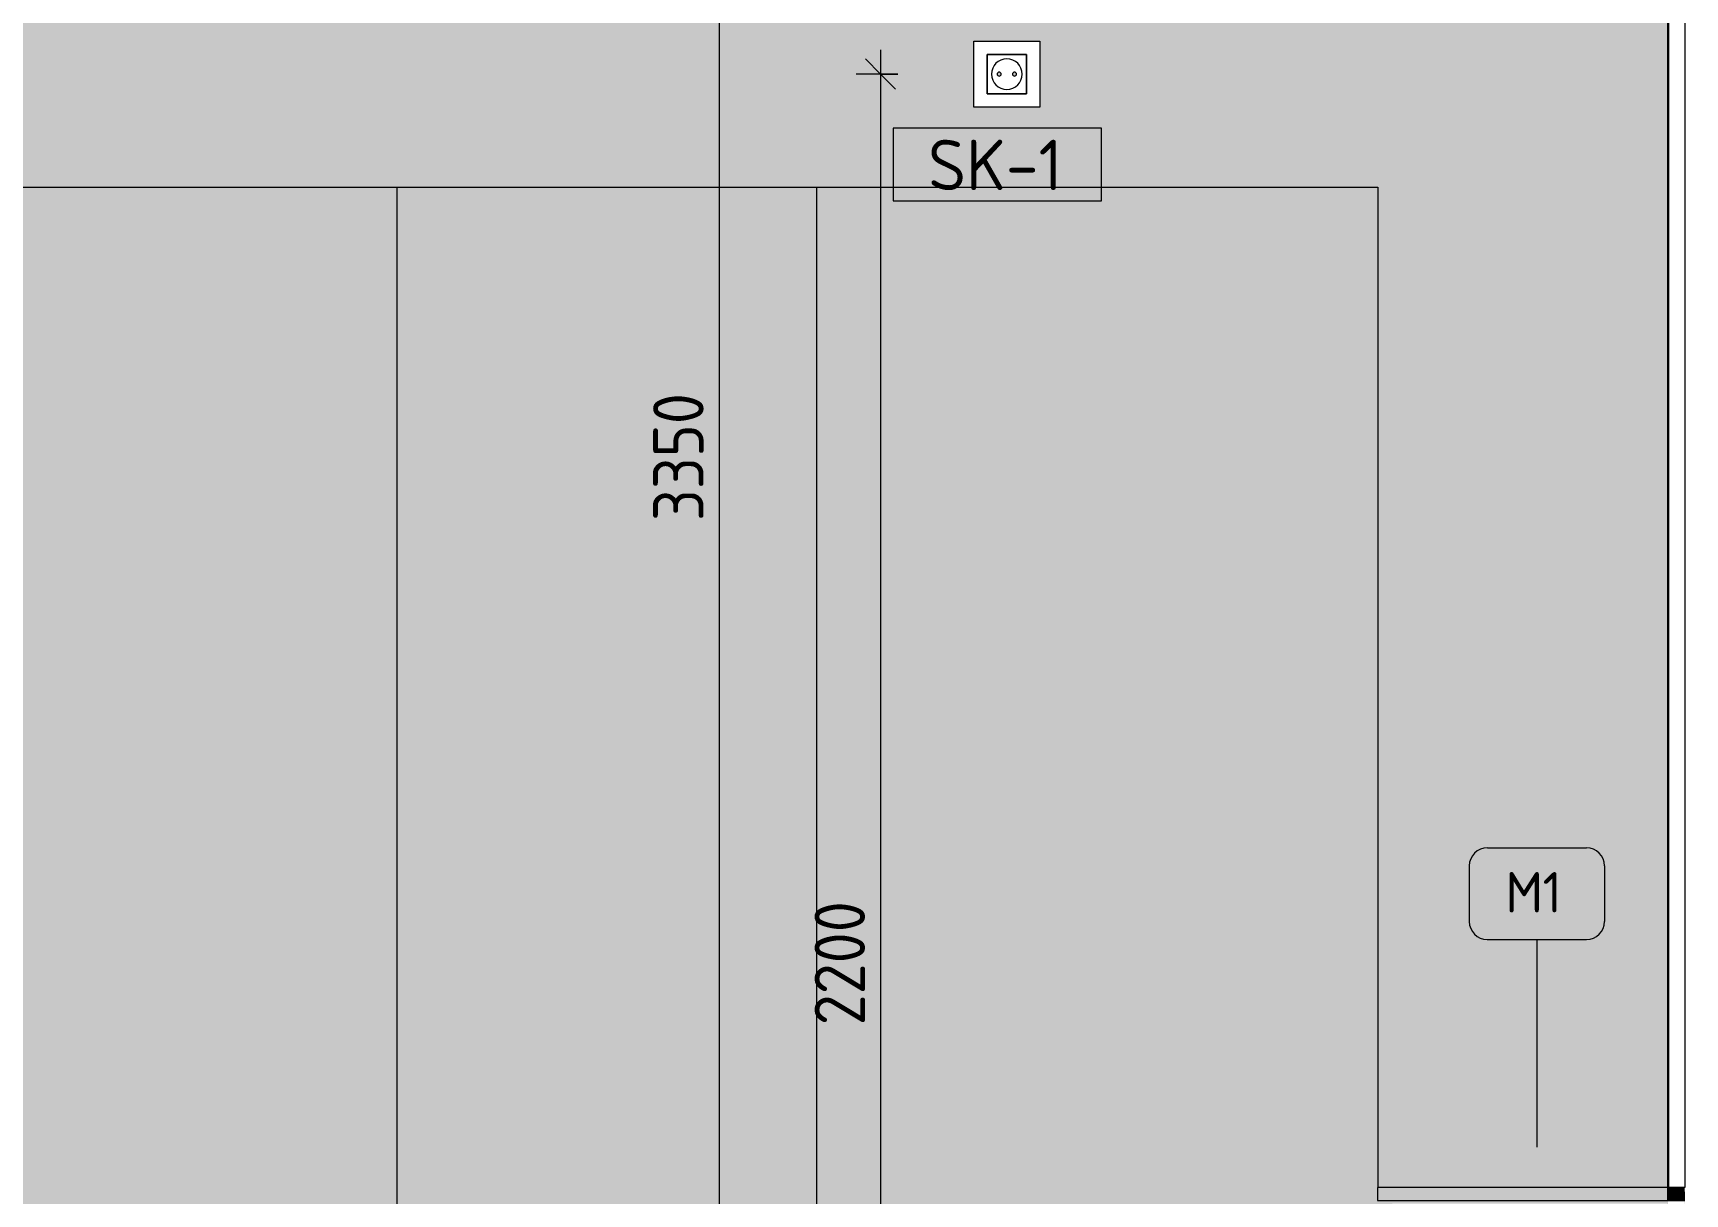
# Model space of a CAD drawing. Header units: millimetres. Extents: x 855 to 94006, y -3304 to 17933.
# Drawn here: x 63251 to 65298, y 812 to 2251 of the extents above; entities that cross this region are included whole.
import ezdxf

# ---------------------------------------------------------------- set-up
doc = ezdxf.new("R2010")
doc.units = ezdxf.units.MM
for name, color, linetype, lineweight in [('A-ANNO-DIMS', 7, 'Continuous', 9), ('A-ANNO-DIMS-25', 7, 'Continuous', 9), ('A-WALL-PATT', 7, 'Continuous', 9), ('E-ELEC-EQPM', 7, 'Continuous', 9), ('E-ELEC-FIXT-IDEN', 7, 'Continuous', 9), ('I-WALL', 7, 'Continuous', 9), ('S-COLS', 7, 'Continuous', 9), ('Знаки', 7, 'Continuous', 9), ('Знаки-1', 7, 'Continuous', 18), ('Марки для знаков', 7, 'Continuous', 9), ('Электрические приборы', 7, 'Continuous', 9)]:
    doc.layers.add(name, color=color, linetype=linetype, lineweight=lineweight)
doc.layers.add('I-FURN-5', color=7, linetype='Continuous', lineweight=9, true_color=0x7f7f7f, transparency=0.7)
doc.layers.add('I-FURN-6', color=7, linetype='Continuous', lineweight=9, true_color=0xc0c0c0)
doc.layers.add('Розетки', color=7, linetype='Continuous', lineweight=9, true_color=0xff1e23)
doc.styles.add('GOST Common_7', font='GOST_Common.ttf', dxfattribs={"height": 50})
doc.styles.add('GOST Common_8', font='GOST_Common.ttf', dxfattribs={"height": 62.5})
doc.styles.add('ISOCPEUR_2', font='isocpeur.ttf', dxfattribs={"width": 0.9, "height": 62.5})
doc.dimstyles.new('ISO-2_5_0_9К_БОЛЬШОЙ_1', dxfattribs={"dimscale": 304.8, "dimtxt": 62.248823, "dimasz": 0.123031, "dimexe": 0.098425, "dimexo": 0.246063, "dimgap": 0, "dimtad": 1, "dimdec": 0, "dimrnd": 10, "dimzin": 0, "dimdsep": 46, "dimtxsty": 'ISOCPEUR_2', "dimblk1": 'OBLIQUE', "dimblk2": 'OBLIQUE', "dimsah": 1, "dimcen": 0.09, "dimdle": 0.098425, "dimazin": 0, "dimtfac": 1, "dimtdec": 4, "dimtix": 1, "dimtmove": 0, "dimatfit": 3, "dimfxl": 1, "dimtvp": 1, "dimtolj": 1, "dimtzin": 0, "dimarcsym": 2})

# ---------------------------------------------------------------- blocks, each defined once
blk = doc.blocks.new('BSC_Колонна _Прямоугольная - 500х500-23286270-Развертка 1_12-2')
at = {"layer": 'S-COLS'}
h = blk.add_hatch(color=256, dxfattribs=at)
h.paths.add_polyline_path([(-120, 800), (-119.8, 800), (-120, 804)])
h.paths.add_polyline_path([(-120, 820), (-119.8, 820), (-120, 848.5)])
h.paths.add_polyline_path([(-400, 3470), (-120, 3470), (-120, 3880), (-140, 3880), (-140, 3870), (-400, 3870)])
blk = doc.blocks.new('Роз - p220-25282436-Развертка 1_12-2')
at = {"layer": 'Розетки'}
for p, q in [((-984.5, 2224.5), (-935.5, 2224.5)), ((-984.5, 2175.5), (-984.5, 2224.5)), ((-935.5, 2224.5), (-935.5, 2175.5)), ((-935.5, 2175.5), (-984.5, 2175.5))]:
    blk.add_line(p, q, dxfattribs=at)
for centre, radius, start, end in [((-960, 2200), 19, 0, 180), ((-960, 2200), 19, 180, 360), ((-969.5, 2200), 2.5, 0, 180), ((-969.5, 2200), 2.5, 180, 0), ((-950.5, 2200), 2.5, 0, 180), ((-950.5, 2200), 2.5, 180, 0)]:
    blk.add_arc(centre, radius, start, end, dxfattribs=at)
blk = doc.blocks.new('Рамки - Рамка х1-25282438-Развертка 1_12-2')
at = {"layer": 'E-ELEC-EQPM'}
for p, q in [((-1001, 2241), (-919, 2241)), ((-1001, 2159), (-1001, 2241)), ((-919, 2241), (-919, 2159)), ((-984.5, 2224.5), (-984.5, 2175.5)), ((-935.5, 2224.5), (-984.5, 2224.5)), ((-935.5, 2175.5), (-935.5, 2224.5)), ((-984.5, 2175.5), (-935.5, 2175.5)), ((-919, 2159), (-1001, 2159))]:
    blk.add_line(p, q, dxfattribs=at)
blk = doc.blocks.new('Зашивка радиатора_ с перфорацией М1 - Зашивка радиатора_ с перфорацией М1-30929141-Развертка 1_12-2')
at = {"layer": 'Знаки'}
for points in [[(-482.2, 804), (-141, 804), (-141, 820), (-500.9, 820), (-500.9, 804), (-500.5, 804)], [(-141, 804), (-119.8, 804), (-120, 820), (-141, 820)], [(-500.9, 100), (-484.9, 100), (-484.9, 770), (-500.9, 770), (-500.9, 120.8)]]:
    blk.add_hatch(color=256, dxfattribs=at).paths.add_polyline_path(points)
at = {"layer": 'Знаки-1'}
for p, q in [((-141, 820), (-500.9, 820)), ((-500.9, 820), (-500.9, 804)), ((-119.8, 820), (-141, 820)), ((-141, 820), (-141, 804)), ((-141, 804), (-141, 820)), ((-500.9, 804), (-141, 804)), ((-141, 804), (-119.8, 804)), ((-500.9, 770), (-500.9, 100)), ((-484.9, 770), (-500.9, 770)), ((-484.9, 100), (-484.9, 770)), ((-500.9, 100), (-484.9, 100))]:
    blk.add_line(p, q, dxfattribs=at)
blk = doc.blocks.new('шкаф 1_112 - шкаф 1_112-31117176-Развертка 1_12-2')
at = {"layer": 'I-FURN-5'}
for points in [[(-2235.5, 50), (-1715.5, 50), (-1715.5, 2060), (-2235.5, 2060), (-2235.5, 60.2)], [(-1195.5, 50), (-1195.5, 2060), (-1715.5, 2060), (-1715.5, 50), (-1242, 50)], [(-1195.5, 50), (-500.5, 50), (-500.5, 100), (-500.9, 100), (-500.9, 770), (-500.5, 770), (-500.5, 804), (-500.9, 804), (-500.9, 820), (-500.5, 820), (-500.5, 2060), (-1195.5, 2060), (-1195.5, 60.2)]]:
    blk.add_hatch(color=256, dxfattribs=at).paths.add_polyline_path(points)
at = {"layer": 'I-FURN-6'}
for p, q in [((-2235.5, 2060), (-1715.5, 2060)), ((-1715.5, 2060), (-1195.5, 2060)), ((-1715.5, 0), (-1715.5, 2060)), ((-1715.5, 0), (-1715.5, 2060)), ((-1195.5, 0), (-1195.5, 2060)), ((-1195.5, 2060), (-500.5, 2060)), ((-1195.5, 0), (-1195.5, 2060)), ((-500.5, 2060), (-500.5, 820))]:
    blk.add_line(p, q, dxfattribs=at)
blk = doc.blocks.new('DIMBLOCK55-Развертка 1_12-2')
at = {"layer": 'A-ANNO-DIMS-25', "lineweight": 20}
for p, q in [((64300.9, 2200), (64282.1, 2218.8)), ((64300.9, 2200), (64319.6, 2181.2)), ((64300.9, 0), (64282.1, 18.8)), ((64300.9, 0), (64319.6, -18.8))]:
    blk.add_line(p, q, dxfattribs=at)
at = {"layer": 'A-ANNO-DIMS-25'}
for p, q in [((64300.9, 2230), (64300.9, -30)), ((64322.4, 2200), (64270.9, 2200)), ((64300.9, 2200), (64322.4, 2200)), ((64252.4, 0), (64330.9, 0)), ((64300.9, 0), (64252.4, 0))]:
    blk.add_line(p, q, dxfattribs=at)
at = {"layer": 'A-ANNO-DIMS-25', "color": 0, "insert": (64219.2, 1021), "char_height": 62.5, "width": 189.619, "attachment_point": 1, "rotation": 90, "line_spacing_factor": 1.149209, "style": 'ISOCPEUR_2'}
blk.add_mtext('2200', dxfattribs=at)
blk = doc.blocks.new('_Oblique')
at = {"color": 0, "linetype": 'ByBlock', "lineweight": -2}
blk.add_line((-0.5, -0.5), (0.5, 0.5), dxfattribs=at)
blk = doc.blocks.new('DIMBLOCK56-Развертка 1_12-2')
at = {"layer": 'A-ANNO-DIMS-25', "lineweight": 20}
for p, q in [((64100.9, 3400), (64082.1, 3418.8)), ((64100.9, 3400), (64119.6, 3381.2)), ((64100.9, 50), (64082.1, 68.7)), ((64100.9, 50), (64119.6, 31.2))]:
    blk.add_line(p, q, dxfattribs=at)
at = {"layer": 'A-ANNO-DIMS-25'}
for p, q in [((64100.9, 3430), (64100.9, 50)), ((64052.4, 3400), (64130.9, 3400)), ((64100.9, 3400), (64052.4, 3400)), ((64052.4, 50), (64130.9, 50)), ((64100.9, 50), (64052.4, 50))]:
    blk.add_line(p, q, dxfattribs=at)
at = {"layer": 'A-ANNO-DIMS-25', "color": 0, "insert": (64019.2, 1646), "char_height": 62.5, "width": 189.619, "attachment_point": 1, "rotation": 90, "line_spacing_factor": 1.149209, "style": 'ISOCPEUR_2'}
blk.add_mtext('3350', dxfattribs=at)
blk = doc.blocks.new('М_силовых электроприборов_РАЗВЕРТКИ - Типоразмер_примечание-27444908-Развертка 1_12-2')
at = {"layer": 'E-ELEC-FIXT-IDEN'}
for p, q in [((-842.6, 2133.2), (-1101, 2133.2)), ((-1101, 2133.2), (-1101, 2043.1)), ((-842.6, 2043.1), (-842.6, 2133.2)), ((-1101, 2043.1), (-842.6, 2043.1))]:
    blk.add_line(p, q, dxfattribs=at)
blk = doc.blocks.new('Марка_Знаки - В прямоуг_Наименование краткое-30718135-Развертка 1_12-2')
at = {"layer": 'Марки для знаков'}
for p, q in [((-364.5, 1241.2), (-241.8, 1241.2)), ((-387, 1218.7), (-387, 1149.7)), ((-219.3, 1218.7), (-219.3, 1149.8)), ((-364.7, 1127.3), (-241.8, 1127.3))]:
    blk.add_line(p, q, dxfattribs=at)
for centre, radius, start, end in [((-364.5, 1218.7), 22.5, 90, 180), ((-241.8, 1218.7), 22.5, 0, 90), ((-364.7, 1149.7), 22.3, 180, 270), ((-241.8, 1149.8), 22.5, 270, 0)]:
    blk.add_arc(centre, radius, start, end, dxfattribs=at)

msp = doc.modelspace()

# ---------------------------------------------------------------- hatches: boundary and pattern name
at = {"layer": 'A-WALL-PATT'}
h = msp.add_hatch(color=256, dxfattribs=at)
h.paths.add_polyline_path([(65276.4, 0), (65276.4, 804), (64916.9, 804), (64916.9, 770), (64932.5, 770), (64932.5, 100), (64916.9, 100), (64916.9, 50), (64935.2, 50), (64935.2, 800), (65275.2, 800), (65275.2, 100), (65225.2, 100), (65225.2, 0), (65275.2, 0)])
h.paths.add_polyline_path([(57758.4, 50), (58846.9, 50), (58846.9, 2060), (64916.9, 2060), (64916.9, 820), (65276.4, 820), (65276.4, 3400), (57758.4, 3400), (57758.4, 60.2)])
h.paths.add_polyline_path([(64432.9, 2159), (64416.4, 2159), (64416.4, 2241), (64498.4, 2241), (64498.4, 2159), (64481.9, 2159)])
h.paths.add_polyline_path([(64447.9, 2197.5), (64449.2, 2197.8), (64450.1, 2198.7), (64450.4, 2200), (64450.1, 2201.2), (64449.2, 2202.2), (64447.9, 2202.5), (64446.7, 2202.2), (64445.8, 2201.2), (64445.4, 2200), (64445.8, 2198.7), (64446.7, 2197.8), (64447.3, 2197.6)])
h.paths.add_polyline_path([(64466.9, 2197.5), (64468.2, 2197.8), (64469.1, 2198.7), (64469.4, 2200), (64469.1, 2201.2), (64468.2, 2202.2), (64466.9, 2202.5), (64465.7, 2202.2), (64464.8, 2201.2), (64464.4, 2200), (64464.8, 2198.7), (64465.7, 2197.8), (64466.3, 2197.6)])

# ---------------------------------------------------------------- linework, layer by layer
at = {"layer": 'I-WALL'}
for p, q in [((65277.4, 3470), (65277.4, 820)), ((65276.4, 820), (65276.4, 3300)), ((65297.4, 3300), (65297.4, 820))]:
    msp.add_line(p, q, dxfattribs=at)
at = {"layer": 'Марки для знаков'}
msp.add_line((65114.3, 870), (65114.3, 1127.3), dxfattribs=at)

# ---------------------------------------------------------------- block references
at = {"layer": 'E-ELEC-EQPM'}
msp.add_blockref('Рамки - Рамка х1-25282438-Развертка 1_12-2', (65417.4, 0), dxfattribs=at)
at = {"layer": 'E-ELEC-FIXT-IDEN'}
msp.add_blockref('М_силовых электроприборов_РАЗВЕРТКИ - Типоразмер_примечание-27444908-Развертка 1_12-2', (65417.4, 0), dxfattribs=at)
at = {"layer": 'I-FURN-6'}
msp.add_blockref('шкаф 1_112 - шкаф 1_112-31117176-Развертка 1_12-2', (65417.4, 0), dxfattribs=at)
at = {"layer": 'S-COLS'}
msp.add_blockref('BSC_Колонна _Прямоугольная - 500х500-23286270-Развертка 1_12-2', (65417.4, 0), dxfattribs=at)
at = {"layer": 'Знаки'}
msp.add_blockref('Зашивка радиатора_ с перфорацией М1 - Зашивка радиатора_ с перфорацией М1-30929141-Развертка 1_12-2', (65417.4, 0), dxfattribs=at)
at = {"layer": 'Марки для знаков'}
msp.add_blockref('Марка_Знаки - В прямоуг_Наименование краткое-30718135-Развертка 1_12-2', (65417.4, 0), dxfattribs=at)
at = {"layer": 'Электрические приборы'}
msp.add_blockref('Роз - p220-25282436-Развертка 1_12-2', (65417.4, 0), dxfattribs=at)

# ---------------------------------------------------------------- texts
at = {"layer": 'E-ELEC-FIXT-IDEN', "insert": (64359.8, 2118.7), "char_height": 62.5, "width": 212.447, "attachment_point": 1, "style": 'GOST Common_8'}
msp.add_mtext('SK-1', dxfattribs=at)
at = {"layer": 'Марки для знаков', "char_height": 50, "attachment_point": 1, "style": 'GOST Common_7'}
for s, insert, width in [('\\fGOST Common|b0|i0|c204|p34|;М', (65075, 1211), 56.118), ('\\fGOST Common|b0|i0|c204|p34|;1', (65121.3, 1211), 30.063)]:
    msp.add_mtext(s, dxfattribs=dict(at, insert=insert, width=width))

# ---------------------------------------------------------------- dimensions: what is measured, and where the dimension line sits
at = {"layer": 'A-ANNO-DIMS'}
for base, p1, p2, override, picture, middle in [((64100.9, 50), (64127.4, 3400), (64127.4, 50), {"dimpost": '<>', "dimfxl": 3350}, 'DIMBLOCK56-Развертка 1_12-2', (64069.6, 1725)), ((64300.9, 0), (64397.4, 2200), (64327.4, 0), {"dimpost": '<>', "dimfxl": 2201.114221}, 'DIMBLOCK55-Развертка 1_12-2', (64269.6, 1100))]:
    dim = msp.add_linear_dim(base=base, p1=p1, p2=p2, angle=90, dimstyle='ISO-2_5_0_9К_БОЛЬШОЙ_1', override=override, dxfattribs=at)
    dim.commit()
    dim.dimension.update_dxf_attribs({"geometry": picture, "text_midpoint": middle})

doc.saveas('drawing.dxf')
